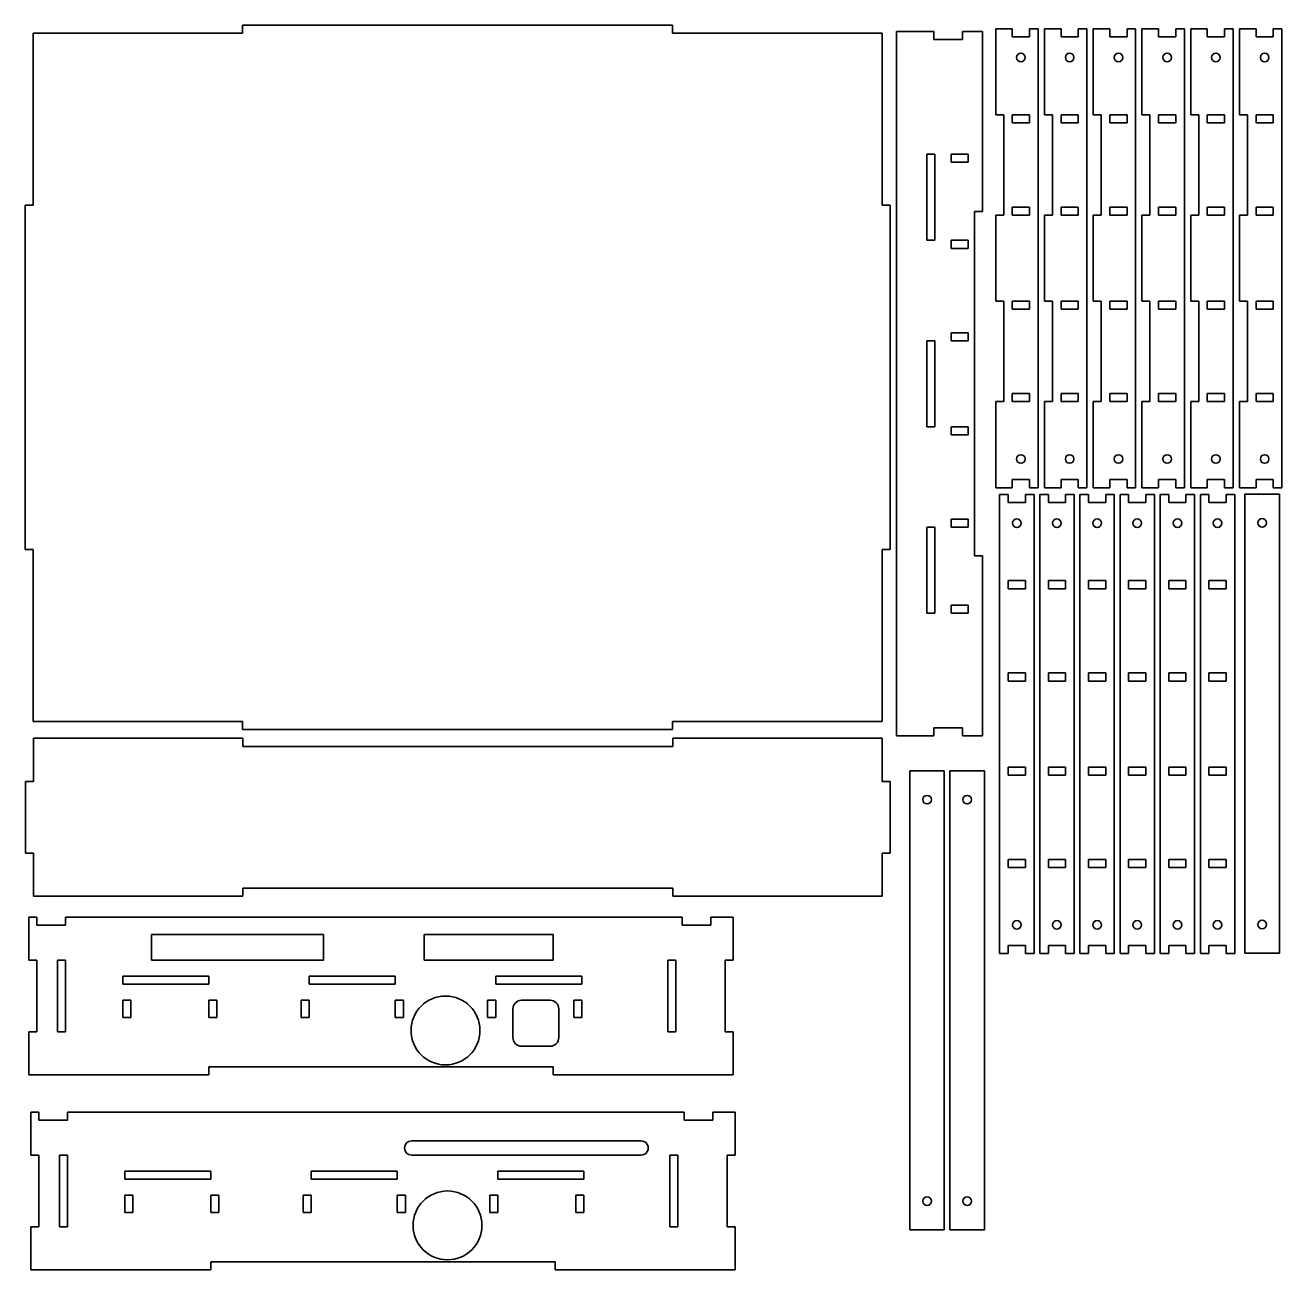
# Model space of a CAD drawing. Extents: x 245 to 1135, y 329 to 770.
# Drawn here: x 245 to 683.2, y 333.9 to 767.9 of the extents above; entities that cross this region are included whole.
import ezdxf

# ---------------------------------------------------------------- set-up
doc = ezdxf.new("R2010")
doc.units = 0

msp = doc.modelspace()

# ---------------------------------------------------------------- linework, layer by layer
at = {"color": 7, "lineweight": 35}
for p, q in [((320.805786, 767.901794), (470.805786, 767.901794)), ((247.805786, 765.101807), (247.805786, 705.101807)), ((247.805786, 765.101807), (320.805786, 765.101807)), ((470.805786, 765.101807), (543.805786, 765.101807)), ((543.805786, 705.101807), (543.805786, 765.101807)), ((548.871521, 765.674194), (548.871521, 520.074219)), ((578.871521, 702.874207), (578.871521, 765.674194)), ((583.440613, 766.634827), (583.440613, 736.634827)), ((598.240601, 606.634827), (598.240601, 766.634827)), ((600.440613, 766.634827), (600.440613, 736.634827)), ((615.240601, 606.634827), (615.240601, 766.634827)), ((617.440613, 766.634827), (617.440613, 736.634827)), ((632.240601, 606.634827), (632.240601, 766.634827)), ((634.440613, 766.634827), (634.440613, 736.634827)), ((649.240601, 606.634827), (649.240601, 766.634827)), ((651.440613, 766.634827), (651.440613, 736.634827)), ((666.240601, 606.634827), (666.240601, 766.634827)), ((668.440613, 766.634827), (668.440613, 736.634827)), ((683.240601, 606.634827), (683.240601, 766.634827)), ((586.240601, 736.634827), (586.240601, 701.634827)), ((603.240601, 736.634827), (603.240601, 701.634827)), ((620.240601, 736.634827), (620.240601, 701.634827)), ((637.240601, 736.634827), (637.240601, 701.634827)), ((654.240601, 736.634827), (654.240601, 701.634827)), ((671.240601, 736.634827), (671.240601, 701.634827)), ((559.471497, 722.874207), (559.471497, 692.874207)), ((562.271545, 692.874207), (562.271545, 722.874207)), ((245.005783, 585.101807), (245.005783, 705.101807)), ((546.605774, 585.101807), (546.605774, 705.101807)), ((576.071533, 702.874207), (576.071533, 582.874207)), ((583.440613, 701.634827), (583.440613, 671.634827)), ((600.440613, 701.634827), (600.440613, 671.634827)), ((617.440613, 701.634827), (617.440613, 671.634827)), ((634.440613, 701.634827), (634.440613, 671.634827)), ((651.440613, 701.634827), (651.440613, 671.634827)), ((668.440613, 701.634827), (668.440613, 671.634827)), ((586.240601, 671.634827), (586.240601, 636.634827)), ((603.240601, 671.634827), (603.240601, 636.634827)), ((620.240601, 671.634827), (620.240601, 636.634827)), ((637.240601, 671.634827), (637.240601, 636.634827)), ((654.240601, 671.634827), (654.240601, 636.634827)), ((671.240601, 671.634827), (671.240601, 636.634827)), ((559.471497, 657.874207), (559.471497, 627.874207)), ((562.271545, 627.874207), (562.271545, 657.874207)), ((583.440613, 606.634827), (583.440613, 636.634827)), ((600.440613, 606.634827), (600.440613, 636.634827)), ((617.440613, 606.634827), (617.440613, 636.634827)), ((634.440613, 606.634827), (634.440613, 636.634827)), ((651.440613, 606.634827), (651.440613, 636.634827)), ((668.440613, 606.634827), (668.440613, 636.634827)), ((584.810425, 444.225403), (584.810425, 604.225403)), ((596.810425, 444.225403), (596.810425, 604.225403)), ((598.810425, 444.225403), (598.810425, 604.225403)), ((610.810425, 444.225403), (610.810425, 604.225403)), ((612.810425, 444.225403), (612.810425, 604.225403)), ((624.810425, 444.225403), (624.810425, 604.225403)), ((626.810425, 444.225403), (626.810425, 604.225403)), ((638.810425, 444.225403), (638.810425, 604.225403)), ((640.810425, 444.225403), (640.810425, 604.225403)), ((652.810425, 444.225403), (652.810425, 604.225403)), ((654.810425, 444.225403), (654.810425, 604.225403)), ((666.810425, 444.225403), (666.810425, 604.225403)), ((670.374817, 604.352478), (670.374817, 444.352478)), ((682.374817, 444.352478), (682.374817, 604.352478)), ((559.471497, 592.874207), (559.471497, 562.874207)), ((562.271545, 562.874207), (562.271545, 592.874207)), ((247.805786, 585.101807), (247.805786, 525.101807)), ((543.805786, 525.101807), (543.805786, 585.101807)), ((578.871521, 520.074219), (578.871521, 582.874207)), ((320.805786, 525.101807), (247.805786, 525.101807)), ((320.805786, 522.301819), (470.805786, 522.301819)), ((543.805786, 525.101807), (470.805786, 525.101807)), ((320.905914, 519.247559), (247.905914, 519.247559)), ((543.905884, 519.247559), (470.905914, 519.247559)), ((320.905914, 516.447571), (470.905914, 516.447571)), ((245.105911, 504.247559), (245.105911, 479.247559)), ((546.705933, 504.247559), (546.705933, 479.247559)), ((553.509338, 507.862946), (553.509338, 347.862946)), ((565.509338, 347.862946), (565.509338, 507.862946)), ((567.509338, 507.862946), (567.509338, 347.862946)), ((579.509338, 347.862946), (579.509338, 507.862946)), ((470.905914, 467.047546), (320.905914, 467.047546)), ((247.905914, 464.247559), (320.905914, 464.247559)), ((470.905914, 464.247559), (543.905884, 464.247559)), ((259.095276, 456.899841), (474.095276, 456.899841)), ((289.095276, 450.899841), (349.095276, 450.899841)), ((384.095276, 450.899841), (429.095276, 450.899841)), ((249.095276, 441.899841), (249.095276, 416.899841)), ((256.295288, 416.899841), (256.295288, 441.899841)), ((259.095276, 441.899841), (259.095276, 416.899841)), ((349.095276, 441.899841), (289.095276, 441.899841)), ((429.095276, 441.899841), (384.095276, 441.899841)), ((469.095276, 441.899841), (469.095276, 416.899841)), ((471.895264, 441.899841), (471.895264, 416.899841)), ((489.095276, 441.899841), (489.095276, 416.899841)), ((309.095276, 436.299835), (279.095276, 436.299835)), ((374.095276, 436.299835), (344.095276, 436.299835)), ((439.095276, 436.299835), (409.095276, 436.299835)), ((279.095276, 433.499847), (309.095276, 433.499847)), ((374.095276, 433.499847), (344.095276, 433.499847)), ((439.095276, 433.499847), (409.095276, 433.499847)), ((309.095276, 404.699829), (429.095276, 404.699829)), ((246.295273, 401.899841), (309.095276, 401.899841)), ((429.095276, 401.899841), (491.895264, 401.899841)), ((259.793976, 388.92691), (474.793976, 388.92691)), ((459.793976, 378.92691), (379.793976, 378.92691)), ((249.793976, 373.92691), (249.793976, 348.92691)), ((256.993958, 348.92691), (256.993958, 373.92691)), ((259.793976, 373.92691), (259.793976, 348.92691)), ((379.793976, 373.92691), (459.793976, 373.92691)), ((469.793976, 373.92691), (469.793976, 348.92691)), ((472.593994, 373.92691), (472.593994, 348.92691)), ((489.793976, 373.92691), (489.793976, 348.92691)), ((309.793976, 368.326904), (279.793976, 368.326904)), ((374.793976, 368.326904), (344.793976, 368.326904)), ((439.793976, 368.326904), (409.793976, 368.326904)), ((279.793976, 365.526917), (309.793976, 365.526917)), ((374.793976, 365.526917), (344.793976, 365.526917)), ((439.793976, 365.526917), (409.793976, 365.526917)), ((246.993973, 333.92691), (309.793976, 333.92691)), ((309.793976, 336.726898), (429.793976, 336.726898)), ((429.793976, 333.92691), (492.593994, 333.92691))]:
    msp.add_line(p, q, dxfattribs=at)
at = {"color": 7, "lineweight": 35, "ltscale": 0.07}
for p, q in [((320.805786, 765.101807), (320.805786, 767.901794)), ((470.805786, 765.101807), (470.805786, 767.901794)), ((561.871521, 765.674194), (561.871521, 762.874207)), ((571.871521, 762.874207), (571.871521, 765.674194)), ((586.240601, 766.634827), (583.440613, 766.634827)), ((589.240601, 766.634827), (589.240601, 763.834839)), ((595.240601, 766.634827), (595.240601, 763.834839)), ((603.240601, 766.634827), (600.440613, 766.634827)), ((606.240601, 766.634827), (606.240601, 763.834839)), ((612.240601, 766.634827), (612.240601, 763.834839)), ((620.240601, 766.634827), (617.440613, 766.634827)), ((623.240601, 766.634827), (623.240601, 763.834839)), ((629.240601, 766.634827), (629.240601, 763.834839)), ((637.240601, 766.634827), (634.440613, 766.634827)), ((640.240601, 766.634827), (640.240601, 763.834839)), ((646.240601, 766.634827), (646.240601, 763.834839)), ((654.240601, 766.634827), (651.440613, 766.634827)), ((657.240601, 766.634827), (657.240601, 763.834839)), ((663.240601, 766.634827), (663.240601, 763.834839)), ((671.240601, 766.634827), (668.440613, 766.634827)), ((674.240601, 766.634827), (674.240601, 763.834839)), ((680.240601, 766.634827), (680.240601, 763.834839)), ((583.440613, 736.634827), (586.240601, 736.634827)), ((589.240601, 736.634827), (589.240601, 733.834839)), ((595.240601, 733.834839), (595.240601, 736.634827)), ((600.440613, 736.634827), (603.240601, 736.634827)), ((606.240601, 736.634827), (606.240601, 733.834839)), ((612.240601, 733.834839), (612.240601, 736.634827)), ((617.440613, 736.634827), (620.240601, 736.634827)), ((623.240601, 736.634827), (623.240601, 733.834839)), ((629.240601, 733.834839), (629.240601, 736.634827)), ((634.440613, 736.634827), (637.240601, 736.634827)), ((640.240601, 736.634827), (640.240601, 733.834839)), ((646.240601, 733.834839), (646.240601, 736.634827)), ((651.440613, 736.634827), (654.240601, 736.634827)), ((657.240601, 736.634827), (657.240601, 733.834839)), ((663.240601, 733.834839), (663.240601, 736.634827)), ((668.440613, 736.634827), (671.240601, 736.634827)), ((674.240601, 736.634827), (674.240601, 733.834839)), ((680.240601, 733.834839), (680.240601, 736.634827)), ((567.871521, 722.874207), (567.871521, 720.074219)), ((573.871521, 720.074219), (573.871521, 722.874207)), ((247.805786, 705.101807), (245.005783, 705.101807)), ((543.805786, 705.101807), (546.605774, 705.101807)), ((578.871521, 702.874207), (576.071533, 702.874207)), ((586.240601, 701.634827), (583.440613, 701.634827)), ((589.240601, 704.434814), (589.240601, 701.634827)), ((595.240601, 701.634827), (595.240601, 704.434814)), ((603.240601, 701.634827), (600.440613, 701.634827)), ((606.240601, 704.434814), (606.240601, 701.634827)), ((612.240601, 701.634827), (612.240601, 704.434814)), ((620.240601, 701.634827), (617.440613, 701.634827)), ((623.240601, 704.434814), (623.240601, 701.634827)), ((629.240601, 701.634827), (629.240601, 704.434814)), ((637.240601, 701.634827), (634.440613, 701.634827)), ((640.240601, 704.434814), (640.240601, 701.634827)), ((646.240601, 701.634827), (646.240601, 704.434814)), ((654.240601, 701.634827), (651.440613, 701.634827)), ((657.240601, 704.434814), (657.240601, 701.634827)), ((663.240601, 701.634827), (663.240601, 704.434814)), ((671.240601, 701.634827), (668.440613, 701.634827)), ((674.240601, 704.434814), (674.240601, 701.634827)), ((680.240601, 701.634827), (680.240601, 704.434814)), ((567.871521, 692.874207), (567.871521, 690.074219)), ((573.871521, 690.074219), (573.871521, 692.874207)), ((586.240601, 671.634827), (583.440613, 671.634827)), ((589.240601, 668.834839), (589.240601, 671.634827)), ((595.240601, 671.634827), (595.240601, 668.834839)), ((603.240601, 671.634827), (600.440613, 671.634827)), ((606.240601, 668.834839), (606.240601, 671.634827)), ((612.240601, 671.634827), (612.240601, 668.834839)), ((620.240601, 671.634827), (617.440613, 671.634827)), ((623.240601, 668.834839), (623.240601, 671.634827)), ((629.240601, 671.634827), (629.240601, 668.834839)), ((637.240601, 671.634827), (634.440613, 671.634827)), ((640.240601, 668.834839), (640.240601, 671.634827)), ((646.240601, 671.634827), (646.240601, 668.834839)), ((654.240601, 671.634827), (651.440613, 671.634827)), ((657.240601, 668.834839), (657.240601, 671.634827)), ((663.240601, 671.634827), (663.240601, 668.834839)), ((671.240601, 671.634827), (668.440613, 671.634827)), ((674.240601, 668.834839), (674.240601, 671.634827)), ((680.240601, 671.634827), (680.240601, 668.834839)), ((567.871521, 660.674194), (567.871521, 657.874207)), ((573.871521, 657.874207), (573.871521, 660.674194)), ((583.440613, 636.634827), (586.240601, 636.634827)), ((589.240601, 636.634827), (589.240601, 639.434814)), ((595.240601, 639.434814), (595.240601, 636.634827)), ((600.440613, 636.634827), (603.240601, 636.634827)), ((606.240601, 636.634827), (606.240601, 639.434814)), ((612.240601, 639.434814), (612.240601, 636.634827)), ((617.440613, 636.634827), (620.240601, 636.634827)), ((623.240601, 636.634827), (623.240601, 639.434814)), ((629.240601, 639.434814), (629.240601, 636.634827)), ((634.440613, 636.634827), (637.240601, 636.634827)), ((640.240601, 636.634827), (640.240601, 639.434814)), ((646.240601, 639.434814), (646.240601, 636.634827)), ((651.440613, 636.634827), (654.240601, 636.634827)), ((657.240601, 636.634827), (657.240601, 639.434814)), ((663.240601, 639.434814), (663.240601, 636.634827)), ((668.440613, 636.634827), (671.240601, 636.634827)), ((674.240601, 636.634827), (674.240601, 639.434814)), ((680.240601, 639.434814), (680.240601, 636.634827)), ((567.871521, 625.074219), (567.871521, 627.874207)), ((573.871521, 627.874207), (573.871521, 625.074219)), ((589.240601, 606.634827), (589.240601, 609.434814)), ((595.240601, 606.634827), (595.240601, 609.434814)), ((606.240601, 606.634827), (606.240601, 609.434814)), ((612.240601, 606.634827), (612.240601, 609.434814)), ((623.240601, 606.634827), (623.240601, 609.434814)), ((629.240601, 606.634827), (629.240601, 609.434814)), ((640.240601, 606.634827), (640.240601, 609.434814)), ((646.240601, 606.634827), (646.240601, 609.434814)), ((657.240601, 606.634827), (657.240601, 609.434814)), ((663.240601, 606.634827), (663.240601, 609.434814)), ((674.240601, 606.634827), (674.240601, 609.434814)), ((680.240601, 606.634827), (680.240601, 609.434814)), ((586.240601, 606.634827), (583.440613, 606.634827)), ((603.240601, 606.634827), (600.440613, 606.634827)), ((620.240601, 606.634827), (617.440613, 606.634827)), ((637.240601, 606.634827), (634.440613, 606.634827)), ((654.240601, 606.634827), (651.440613, 606.634827)), ((671.240601, 606.634827), (668.440613, 606.634827)), ((587.810425, 604.225403), (587.810425, 601.425415)), ((593.810425, 604.225403), (593.810425, 601.425415)), ((601.810425, 604.225403), (601.810425, 601.425415)), ((607.810425, 604.225403), (607.810425, 601.425415)), ((615.810425, 604.225403), (615.810425, 601.425415)), ((621.810425, 604.225403), (621.810425, 601.425415)), ((629.810425, 604.225403), (629.810425, 601.425415)), ((635.810425, 604.225403), (635.810425, 601.425415)), ((643.810425, 604.225403), (643.810425, 601.425415)), ((649.810425, 604.225403), (649.810425, 601.425415)), ((657.810425, 604.225403), (657.810425, 601.425415)), ((663.810425, 604.225403), (663.810425, 601.425415)), ((567.871521, 592.874207), (567.871521, 595.674194)), ((573.871521, 595.674194), (573.871521, 592.874207)), ((247.805786, 585.101807), (245.005783, 585.101807)), ((543.805786, 585.101807), (546.605774, 585.101807)), ((578.871521, 582.874207), (576.071533, 582.874207)), ((587.810425, 574.225403), (587.810425, 571.425415)), ((593.810425, 571.425415), (593.810425, 574.225403)), ((601.810425, 574.225403), (601.810425, 571.425415)), ((607.810425, 571.425415), (607.810425, 574.225403)), ((615.810425, 574.225403), (615.810425, 571.425415)), ((621.810425, 571.425415), (621.810425, 574.225403)), ((629.810425, 574.225403), (629.810425, 571.425415)), ((635.810425, 571.425415), (635.810425, 574.225403)), ((643.810425, 574.225403), (643.810425, 571.425415)), ((649.810425, 571.425415), (649.810425, 574.225403)), ((657.810425, 574.225403), (657.810425, 571.425415)), ((663.810425, 571.425415), (663.810425, 574.225403)), ((567.871521, 562.874207), (567.871521, 565.674194)), ((573.871521, 565.674194), (573.871521, 562.874207)), ((587.810425, 542.025391), (587.810425, 539.225403)), ((593.810425, 539.225403), (593.810425, 542.025391)), ((601.810425, 542.025391), (601.810425, 539.225403)), ((607.810425, 539.225403), (607.810425, 542.025391)), ((615.810425, 542.025391), (615.810425, 539.225403)), ((621.810425, 539.225403), (621.810425, 542.025391)), ((629.810425, 542.025391), (629.810425, 539.225403)), ((635.810425, 539.225403), (635.810425, 542.025391)), ((643.810425, 542.025391), (643.810425, 539.225403)), ((649.810425, 539.225403), (649.810425, 542.025391)), ((657.810425, 542.025391), (657.810425, 539.225403)), ((663.810425, 539.225403), (663.810425, 542.025391)), ((320.805786, 525.101807), (320.805786, 522.301819)), ((470.805786, 525.101807), (470.805786, 522.301819)), ((561.871521, 520.074219), (561.871521, 522.874207)), ((571.871521, 522.874207), (571.871521, 520.074219)), ((320.905914, 519.247559), (320.905914, 516.447571)), ((470.905914, 519.247559), (470.905914, 516.447571)), ((587.810425, 506.425415), (587.810425, 509.225403)), ((593.810425, 509.225403), (593.810425, 506.425415)), ((601.810425, 506.425415), (601.810425, 509.225403)), ((607.810425, 509.225403), (607.810425, 506.425415)), ((615.810425, 506.425415), (615.810425, 509.225403)), ((621.810425, 509.225403), (621.810425, 506.425415)), ((629.810425, 506.425415), (629.810425, 509.225403)), ((635.810425, 509.225403), (635.810425, 506.425415)), ((643.810425, 506.425415), (643.810425, 509.225403)), ((649.810425, 509.225403), (649.810425, 506.425415)), ((657.810425, 506.425415), (657.810425, 509.225403)), ((663.810425, 509.225403), (663.810425, 506.425415)), ((247.905914, 504.247559), (245.105911, 504.247559)), ((247.905914, 479.247559), (245.105911, 479.247559)), ((587.810425, 474.225403), (587.810425, 477.025391)), ((593.810425, 477.025391), (593.810425, 474.225403)), ((601.810425, 474.225403), (601.810425, 477.025391)), ((607.810425, 477.025391), (607.810425, 474.225403)), ((615.810425, 474.225403), (615.810425, 477.025391)), ((621.810425, 477.025391), (621.810425, 474.225403)), ((629.810425, 474.225403), (629.810425, 477.025391)), ((635.810425, 477.025391), (635.810425, 474.225403)), ((643.810425, 474.225403), (643.810425, 477.025391)), ((649.810425, 477.025391), (649.810425, 474.225403)), ((657.810425, 474.225403), (657.810425, 477.025391)), ((663.810425, 477.025391), (663.810425, 474.225403)), ((320.905914, 464.247559), (320.905914, 467.047546)), ((470.905914, 464.247559), (470.905914, 467.047546)), ((246.295273, 456.899841), (249.095276, 456.899841)), ((249.095276, 456.899841), (249.095276, 454.099854)), ((259.095276, 454.099854), (259.095276, 456.899841)), ((474.095276, 454.099854), (474.095276, 456.899841)), ((484.095276, 456.899841), (484.095276, 454.099854)), ((587.810425, 444.225403), (587.810425, 447.025391)), ((593.810425, 444.225403), (593.810425, 447.025391)), ((601.810425, 444.225403), (601.810425, 447.025391)), ((607.810425, 444.225403), (607.810425, 447.025391)), ((615.810425, 444.225403), (615.810425, 447.025391)), ((621.810425, 444.225403), (621.810425, 447.025391)), ((629.810425, 444.225403), (629.810425, 447.025391)), ((635.810425, 444.225403), (635.810425, 447.025391)), ((643.810425, 444.225403), (643.810425, 447.025391)), ((649.810425, 444.225403), (649.810425, 447.025391)), ((657.810425, 444.225403), (657.810425, 447.025391)), ((663.810425, 444.225403), (663.810425, 447.025391)), ((246.295273, 441.899841), (249.095276, 441.899841)), ((256.295288, 441.899841), (259.095276, 441.899841)), ((469.095276, 441.899841), (471.895264, 441.899841)), ((491.895264, 441.899841), (489.095276, 441.899841)), ((279.095276, 436.299835), (279.095276, 433.499847)), ((309.095276, 433.499847), (309.095276, 436.299835)), ((344.095276, 433.499847), (344.095276, 436.299835)), ((374.095276, 436.299835), (374.095276, 433.499847)), ((409.095276, 433.499847), (409.095276, 436.299835)), ((439.095276, 436.299835), (439.095276, 433.499847)), ((281.895264, 427.899841), (279.095276, 427.899841)), ((311.895264, 427.899841), (309.095276, 427.899841)), ((344.095276, 427.899841), (341.295288, 427.899841)), ((376.895264, 427.899841), (374.095276, 427.899841)), ((409.095276, 427.899841), (406.295288, 427.899841)), ((439.095276, 427.899841), (436.295288, 427.899841)), ((279.095276, 421.899841), (281.895264, 421.899841)), ((309.095276, 421.899841), (311.895264, 421.899841)), ((341.295288, 421.899841), (344.095276, 421.899841)), ((374.095276, 421.899841), (376.895264, 421.899841)), ((406.295288, 421.899841), (409.095276, 421.899841)), ((436.295288, 421.899841), (439.095276, 421.899841)), ((246.295273, 416.899841), (249.095276, 416.899841)), ((259.095276, 416.899841), (256.295288, 416.899841)), ((471.895264, 416.899841), (469.095276, 416.899841)), ((491.895264, 416.899841), (489.095276, 416.899841)), ((309.095276, 401.899841), (309.095276, 404.699829)), ((429.095276, 401.899841), (429.095276, 404.699829)), ((246.993973, 388.92691), (249.793976, 388.92691)), ((249.793976, 388.92691), (249.793976, 386.126923)), ((259.793976, 386.126923), (259.793976, 388.92691)), ((474.793976, 386.126923), (474.793976, 388.92691)), ((484.793976, 388.92691), (484.793976, 386.126923)), ((246.993973, 373.92691), (249.793976, 373.92691)), ((256.993958, 373.92691), (259.793976, 373.92691)), ((469.793976, 373.92691), (472.593994, 373.92691)), ((492.593994, 373.92691), (489.793976, 373.92691)), ((279.793976, 368.326904), (279.793976, 365.526917)), ((309.793976, 365.526917), (309.793976, 368.326904)), ((344.793976, 365.526917), (344.793976, 368.326904)), ((374.793976, 368.326904), (374.793976, 365.526917)), ((409.793976, 365.526917), (409.793976, 368.326904)), ((439.793976, 368.326904), (439.793976, 365.526917)), ((282.593994, 359.92691), (279.793976, 359.92691)), ((312.593964, 359.92691), (309.793976, 359.92691)), ((344.793976, 359.92691), (341.993988, 359.92691)), ((377.593964, 359.92691), (374.793976, 359.92691)), ((409.793976, 359.92691), (406.993988, 359.92691)), ((439.793976, 359.92691), (436.993958, 359.92691)), ((279.793976, 353.92691), (282.593994, 353.92691)), ((309.793976, 353.92691), (312.593964, 353.92691)), ((341.993988, 353.92691), (344.793976, 353.92691)), ((374.793976, 353.92691), (377.593964, 353.92691)), ((406.993988, 353.92691), (409.793976, 353.92691)), ((436.993958, 353.92691), (439.793976, 353.92691)), ((246.993973, 348.92691), (249.793976, 348.92691)), ((259.793976, 348.92691), (256.993958, 348.92691)), ((472.593994, 348.92691), (469.793976, 348.92691)), ((492.593994, 348.92691), (489.793976, 348.92691)), ((309.793976, 333.92691), (309.793976, 336.726898)), ((429.793976, 333.92691), (429.793976, 336.726898))]:
    msp.add_line(p, q, dxfattribs=at)
at = {"color": 7, "lineweight": 35, "ltscale": 0.325}
for p, q in [((561.871521, 765.674194), (548.871521, 765.674194)), ((548.871521, 520.074219), (561.871521, 520.074219))]:
    msp.add_line(p, q, dxfattribs=at)
at = {"color": 7, "lineweight": 35, "ltscale": 0.25}
for p, q in [((561.871521, 762.874207), (571.871521, 762.874207)), ((561.871521, 522.874207), (571.871521, 522.874207)), ((249.095276, 454.099854), (259.095276, 454.099854)), ((484.095276, 454.099854), (474.095276, 454.099854)), ((418.095276, 427.899841), (428.095276, 427.899841)), ((415.095276, 424.899841), (415.095276, 414.899841)), ((431.095276, 414.899841), (431.095276, 424.899841)), ((428.095276, 411.899841), (418.095276, 411.899841)), ((249.793976, 386.126923), (259.793976, 386.126923)), ((484.793976, 386.126923), (474.793976, 386.126923))]:
    msp.add_line(p, q, dxfattribs=at)
at = {"color": 7, "lineweight": 35, "ltscale": 0.175}
for p, q in [((578.871521, 765.674194), (571.871521, 765.674194)), ((571.871521, 520.074219), (578.871521, 520.074219))]:
    msp.add_line(p, q, dxfattribs=at)
at = {"color": 7, "lineweight": 35, "ltscale": 0.075}
for p, q in [((586.240601, 766.634827), (589.240601, 766.634827)), ((595.240601, 766.634827), (598.240601, 766.634827)), ((603.240601, 766.634827), (606.240601, 766.634827)), ((612.240601, 766.634827), (615.240601, 766.634827)), ((620.240601, 766.634827), (623.240601, 766.634827)), ((629.240601, 766.634827), (632.240601, 766.634827)), ((637.240601, 766.634827), (640.240601, 766.634827)), ((646.240601, 766.634827), (649.240601, 766.634827)), ((654.240601, 766.634827), (657.240601, 766.634827)), ((663.240601, 766.634827), (666.240601, 766.634827)), ((671.240601, 766.634827), (674.240601, 766.634827)), ((680.240601, 766.634827), (683.240601, 766.634827)), ((589.240601, 606.634827), (586.240601, 606.634827)), ((598.240601, 606.634827), (595.240601, 606.634827)), ((606.240601, 606.634827), (603.240601, 606.634827)), ((615.240601, 606.634827), (612.240601, 606.634827)), ((623.240601, 606.634827), (620.240601, 606.634827)), ((632.240601, 606.634827), (629.240601, 606.634827)), ((640.240601, 606.634827), (637.240601, 606.634827)), ((649.240601, 606.634827), (646.240601, 606.634827)), ((657.240601, 606.634827), (654.240601, 606.634827)), ((666.240601, 606.634827), (663.240601, 606.634827)), ((674.240601, 606.634827), (671.240601, 606.634827)), ((683.240601, 606.634827), (680.240601, 606.634827)), ((584.810425, 604.225403), (587.810425, 604.225403)), ((593.810425, 604.225403), (596.810425, 604.225403)), ((598.810425, 604.225403), (601.810425, 604.225403)), ((607.810425, 604.225403), (610.810425, 604.225403)), ((612.810425, 604.225403), (615.810425, 604.225403)), ((621.810425, 604.225403), (624.810425, 604.225403)), ((626.810425, 604.225403), (629.810425, 604.225403)), ((635.810425, 604.225403), (638.810425, 604.225403)), ((640.810425, 604.225403), (643.810425, 604.225403)), ((649.810425, 604.225403), (652.810425, 604.225403)), ((654.810425, 604.225403), (657.810425, 604.225403)), ((663.810425, 604.225403), (666.810425, 604.225403)), ((587.810425, 444.225403), (584.810425, 444.225403)), ((596.810425, 444.225403), (593.810425, 444.225403)), ((601.810425, 444.225403), (598.810425, 444.225403)), ((610.810425, 444.225403), (607.810425, 444.225403)), ((615.810425, 444.225403), (612.810425, 444.225403)), ((624.810425, 444.225403), (621.810425, 444.225403)), ((629.810425, 444.225403), (626.810425, 444.225403)), ((638.810425, 444.225403), (635.810425, 444.225403)), ((643.810425, 444.225403), (640.810425, 444.225403)), ((652.810425, 444.225403), (649.810425, 444.225403)), ((657.810425, 444.225403), (654.810425, 444.225403)), ((666.810425, 444.225403), (663.810425, 444.225403))]:
    msp.add_line(p, q, dxfattribs=at)
at = {"color": 7, "lineweight": 35, "ltscale": 0.15}
for p, q in [((589.240601, 763.834839), (595.240601, 763.834839)), ((606.240601, 763.834839), (612.240601, 763.834839)), ((623.240601, 763.834839), (629.240601, 763.834839)), ((640.240601, 763.834839), (646.240601, 763.834839)), ((657.240601, 763.834839), (663.240601, 763.834839)), ((674.240601, 763.834839), (680.240601, 763.834839)), ((589.240601, 736.634827), (595.240601, 736.634827)), ((606.240601, 736.634827), (612.240601, 736.634827)), ((623.240601, 736.634827), (629.240601, 736.634827)), ((640.240601, 736.634827), (646.240601, 736.634827)), ((657.240601, 736.634827), (663.240601, 736.634827)), ((674.240601, 736.634827), (680.240601, 736.634827)), ((595.240601, 733.834839), (589.240601, 733.834839)), ((612.240601, 733.834839), (606.240601, 733.834839)), ((629.240601, 733.834839), (623.240601, 733.834839)), ((646.240601, 733.834839), (640.240601, 733.834839)), ((663.240601, 733.834839), (657.240601, 733.834839)), ((680.240601, 733.834839), (674.240601, 733.834839)), ((573.871521, 722.874207), (567.871521, 722.874207)), ((567.871521, 720.074219), (573.871521, 720.074219)), ((595.240601, 704.434814), (589.240601, 704.434814)), ((589.240601, 701.634827), (595.240601, 701.634827)), ((612.240601, 704.434814), (606.240601, 704.434814)), ((606.240601, 701.634827), (612.240601, 701.634827)), ((629.240601, 704.434814), (623.240601, 704.434814)), ((623.240601, 701.634827), (629.240601, 701.634827)), ((646.240601, 704.434814), (640.240601, 704.434814)), ((640.240601, 701.634827), (646.240601, 701.634827)), ((663.240601, 704.434814), (657.240601, 704.434814)), ((657.240601, 701.634827), (663.240601, 701.634827)), ((680.240601, 704.434814), (674.240601, 704.434814)), ((674.240601, 701.634827), (680.240601, 701.634827)), ((573.871521, 692.874207), (567.871521, 692.874207)), ((567.871521, 690.074219), (573.871521, 690.074219)), ((589.240601, 671.634827), (595.240601, 671.634827)), ((606.240601, 671.634827), (612.240601, 671.634827)), ((623.240601, 671.634827), (629.240601, 671.634827)), ((640.240601, 671.634827), (646.240601, 671.634827)), ((657.240601, 671.634827), (663.240601, 671.634827)), ((674.240601, 671.634827), (680.240601, 671.634827)), ((595.240601, 668.834839), (589.240601, 668.834839)), ((612.240601, 668.834839), (606.240601, 668.834839)), ((629.240601, 668.834839), (623.240601, 668.834839)), ((646.240601, 668.834839), (640.240601, 668.834839)), ((663.240601, 668.834839), (657.240601, 668.834839)), ((680.240601, 668.834839), (674.240601, 668.834839)), ((573.871521, 660.674194), (567.871521, 660.674194)), ((567.871521, 657.874207), (573.871521, 657.874207)), ((595.240601, 639.434814), (589.240601, 639.434814)), ((589.240601, 636.634827), (595.240601, 636.634827)), ((612.240601, 639.434814), (606.240601, 639.434814)), ((606.240601, 636.634827), (612.240601, 636.634827)), ((629.240601, 639.434814), (623.240601, 639.434814)), ((623.240601, 636.634827), (629.240601, 636.634827)), ((646.240601, 639.434814), (640.240601, 639.434814)), ((640.240601, 636.634827), (646.240601, 636.634827)), ((663.240601, 639.434814), (657.240601, 639.434814)), ((657.240601, 636.634827), (663.240601, 636.634827)), ((680.240601, 639.434814), (674.240601, 639.434814)), ((674.240601, 636.634827), (680.240601, 636.634827)), ((567.871521, 627.874207), (573.871521, 627.874207)), ((573.871521, 625.074219), (567.871521, 625.074219)), ((589.240601, 609.434814), (595.240601, 609.434814)), ((606.240601, 609.434814), (612.240601, 609.434814)), ((623.240601, 609.434814), (629.240601, 609.434814)), ((640.240601, 609.434814), (646.240601, 609.434814)), ((657.240601, 609.434814), (663.240601, 609.434814)), ((674.240601, 609.434814), (680.240601, 609.434814)), ((587.810425, 601.425415), (593.810425, 601.425415)), ((601.810425, 601.425415), (607.810425, 601.425415)), ((615.810425, 601.425415), (621.810425, 601.425415)), ((629.810425, 601.425415), (635.810425, 601.425415)), ((643.810425, 601.425415), (649.810425, 601.425415)), ((657.810425, 601.425415), (663.810425, 601.425415)), ((567.871521, 595.674194), (573.871521, 595.674194)), ((573.871521, 592.874207), (567.871521, 592.874207)), ((587.810425, 574.225403), (593.810425, 574.225403)), ((601.810425, 574.225403), (607.810425, 574.225403)), ((615.810425, 574.225403), (621.810425, 574.225403)), ((629.810425, 574.225403), (635.810425, 574.225403)), ((643.810425, 574.225403), (649.810425, 574.225403)), ((657.810425, 574.225403), (663.810425, 574.225403)), ((593.810425, 571.425415), (587.810425, 571.425415)), ((607.810425, 571.425415), (601.810425, 571.425415)), ((621.810425, 571.425415), (615.810425, 571.425415)), ((635.810425, 571.425415), (629.810425, 571.425415)), ((649.810425, 571.425415), (643.810425, 571.425415)), ((663.810425, 571.425415), (657.810425, 571.425415)), ((567.871521, 565.674194), (573.871521, 565.674194)), ((573.871521, 562.874207), (567.871521, 562.874207)), ((593.810425, 542.025391), (587.810425, 542.025391)), ((587.810425, 539.225403), (593.810425, 539.225403)), ((607.810425, 542.025391), (601.810425, 542.025391)), ((601.810425, 539.225403), (607.810425, 539.225403)), ((621.810425, 542.025391), (615.810425, 542.025391)), ((615.810425, 539.225403), (621.810425, 539.225403)), ((635.810425, 542.025391), (629.810425, 542.025391)), ((629.810425, 539.225403), (635.810425, 539.225403)), ((649.810425, 542.025391), (643.810425, 542.025391)), ((643.810425, 539.225403), (649.810425, 539.225403)), ((663.810425, 542.025391), (657.810425, 542.025391)), ((657.810425, 539.225403), (663.810425, 539.225403)), ((587.810425, 509.225403), (593.810425, 509.225403)), ((601.810425, 509.225403), (607.810425, 509.225403)), ((615.810425, 509.225403), (621.810425, 509.225403)), ((629.810425, 509.225403), (635.810425, 509.225403)), ((643.810425, 509.225403), (649.810425, 509.225403)), ((657.810425, 509.225403), (663.810425, 509.225403)), ((593.810425, 506.425415), (587.810425, 506.425415)), ((607.810425, 506.425415), (601.810425, 506.425415)), ((621.810425, 506.425415), (615.810425, 506.425415)), ((635.810425, 506.425415), (629.810425, 506.425415)), ((649.810425, 506.425415), (643.810425, 506.425415)), ((663.810425, 506.425415), (657.810425, 506.425415)), ((593.810425, 477.025391), (587.810425, 477.025391)), ((587.810425, 474.225403), (593.810425, 474.225403)), ((607.810425, 477.025391), (601.810425, 477.025391)), ((601.810425, 474.225403), (607.810425, 474.225403)), ((621.810425, 477.025391), (615.810425, 477.025391)), ((615.810425, 474.225403), (621.810425, 474.225403)), ((635.810425, 477.025391), (629.810425, 477.025391)), ((629.810425, 474.225403), (635.810425, 474.225403)), ((649.810425, 477.025391), (643.810425, 477.025391)), ((643.810425, 474.225403), (649.810425, 474.225403)), ((663.810425, 477.025391), (657.810425, 477.025391)), ((657.810425, 474.225403), (663.810425, 474.225403)), ((587.810425, 447.025391), (593.810425, 447.025391)), ((601.810425, 447.025391), (607.810425, 447.025391)), ((615.810425, 447.025391), (621.810425, 447.025391)), ((629.810425, 447.025391), (635.810425, 447.025391)), ((643.810425, 447.025391), (649.810425, 447.025391)), ((657.810425, 447.025391), (663.810425, 447.025391)), ((279.095276, 421.899841), (279.095276, 427.899841)), ((281.895264, 427.899841), (281.895264, 421.899841)), ((309.095276, 421.899841), (309.095276, 427.899841)), ((311.895264, 427.899841), (311.895264, 421.899841)), ((341.295288, 421.899841), (341.295288, 427.899841)), ((344.095276, 427.899841), (344.095276, 421.899841)), ((374.095276, 421.899841), (374.095276, 427.899841)), ((376.895264, 427.899841), (376.895264, 421.899841)), ((406.295288, 421.899841), (406.295288, 427.899841)), ((409.095276, 427.899841), (409.095276, 421.899841)), ((436.295288, 421.899841), (436.295288, 427.899841)), ((439.095276, 427.899841), (439.095276, 421.899841)), ((279.793976, 353.92691), (279.793976, 359.92691)), ((282.593994, 359.92691), (282.593994, 353.92691)), ((309.793976, 353.92691), (309.793976, 359.92691)), ((312.593964, 359.92691), (312.593964, 353.92691)), ((341.993988, 353.92691), (341.993988, 359.92691)), ((344.793976, 359.92691), (344.793976, 353.92691)), ((374.793976, 353.92691), (374.793976, 359.92691)), ((377.593964, 359.92691), (377.593964, 353.92691)), ((406.993988, 353.92691), (406.993988, 359.92691)), ((409.793976, 359.92691), (409.793976, 353.92691)), ((436.993958, 353.92691), (436.993958, 359.92691)), ((439.793976, 359.92691), (439.793976, 353.92691))]:
    msp.add_line(p, q, dxfattribs=at)
at = {"color": 7, "lineweight": 35, "ltscale": 0.070001}
for p, q in [((562.271545, 722.874207), (559.471497, 722.874207)), ((562.271545, 692.874207), (559.471497, 692.874207)), ((562.271545, 657.874207), (559.471497, 657.874207)), ((562.271545, 627.874207), (559.471497, 627.874207)), ((562.271545, 592.874207), (559.471497, 592.874207)), ((559.471497, 562.874207), (562.271545, 562.874207)), ((543.905884, 504.247559), (546.705933, 504.247559)), ((543.905884, 479.247559), (546.705933, 479.247559))]:
    msp.add_line(p, q, dxfattribs=at)
at = {"color": 7, "lineweight": 35, "ltscale": 0.3}
for p, q in [((670.374817, 604.352478), (682.374817, 604.352478)), ((553.509338, 507.862946), (565.509338, 507.862946)), ((567.509338, 507.862946), (579.509338, 507.862946)), ((682.374817, 444.352478), (670.374817, 444.352478)), ((565.509338, 347.862946), (553.509338, 347.862946)), ((579.509338, 347.862946), (567.509338, 347.862946))]:
    msp.add_line(p, q, dxfattribs=at)
at = {"color": 7, "lineweight": 35, "ltscale": 0.375}
for p, q in [((247.905914, 504.247559), (247.905914, 519.247559)), ((543.905884, 519.247559), (543.905884, 504.247559)), ((247.905914, 464.247559), (247.905914, 479.247559)), ((543.905884, 479.247559), (543.905884, 464.247559)), ((246.295273, 456.899841), (246.295273, 441.899841)), ((491.895264, 456.899841), (491.895264, 441.899841)), ((246.295273, 416.899841), (246.295273, 401.899841)), ((491.895264, 416.899841), (491.895264, 401.899841)), ((246.993973, 388.92691), (246.993973, 373.92691)), ((492.593994, 388.92691), (492.593994, 373.92691)), ((246.993973, 348.92691), (246.993973, 333.92691)), ((492.593994, 348.92691), (492.593994, 333.92691))]:
    msp.add_line(p, q, dxfattribs=at)
at = {"color": 7, "lineweight": 35, "ltscale": 0.195}
for p, q in [((484.095276, 456.899841), (491.895264, 456.899841)), ((484.793976, 388.92691), (492.593994, 388.92691))]:
    msp.add_line(p, q, dxfattribs=at)
at = {"color": 7, "lineweight": 35, "ltscale": 0.225}
for p, q in [((289.095276, 441.899841), (289.095276, 450.899841)), ((349.095276, 450.899841), (349.095276, 441.899841)), ((384.095276, 441.899841), (384.095276, 450.899841)), ((429.095276, 450.899841), (429.095276, 441.899841))]:
    msp.add_line(p, q, dxfattribs=at)
at = {"color": 7, "lineweight": 35}
for centre, radius in [((592.240601, 756.634827), 1.5), ((609.240601, 756.634827), 1.5), ((626.240601, 756.634827), 1.5), ((643.240601, 756.634827), 1.5), ((660.240601, 756.634827), 1.5), ((677.240601, 756.634827), 1.5), ((592.240601, 616.634827), 1.5), ((609.240601, 616.634827), 1.5), ((626.240601, 616.634827), 1.5), ((643.240601, 616.634827), 1.5), ((660.240601, 616.634827), 1.5), ((677.240601, 616.634827), 1.5), ((590.810425, 594.225403), 1.5), ((604.810425, 594.225403), 1.5), ((618.810425, 594.225403), 1.5), ((632.810425, 594.225403), 1.5), ((646.810425, 594.225403), 1.5), ((660.810425, 594.225403), 1.5), ((676.374817, 594.352478), 1.5), ((559.509338, 497.862946), 1.5), ((573.509338, 497.862946), 1.5), ((676.374817, 454.352478), 1.5), ((590.810425, 454.225403), 1.5), ((604.810425, 454.225403), 1.5), ((618.810425, 454.225403), 1.5), ((632.810425, 454.225403), 1.5), ((646.810425, 454.225403), 1.5), ((660.810425, 454.225403), 1.5), ((391.595276, 417.399841), 12), ((392.293976, 349.42691), 12), ((559.509338, 357.862946), 1.5), ((573.509338, 357.862946), 1.5)]:
    msp.add_circle(centre, radius, dxfattribs=at)
for centre, radius, start, end in [((418.095276, 424.899841), 3, 90.000003, 180.000005), ((428.095276, 424.899841), 3, 0, 90.000003), ((418.095276, 414.899841), 3, 180.000005, 269.999997), ((428.095276, 414.899841), 3, 269.999997, 360), ((379.793976, 376.42691), 2.5, 90.000003, 269.999997), ((459.793976, 376.42691), 2.5, 269.999997, 90.000003)]:
    msp.add_arc(centre, radius, start, end, dxfattribs=at)

doc.saveas('drawing.dxf')
